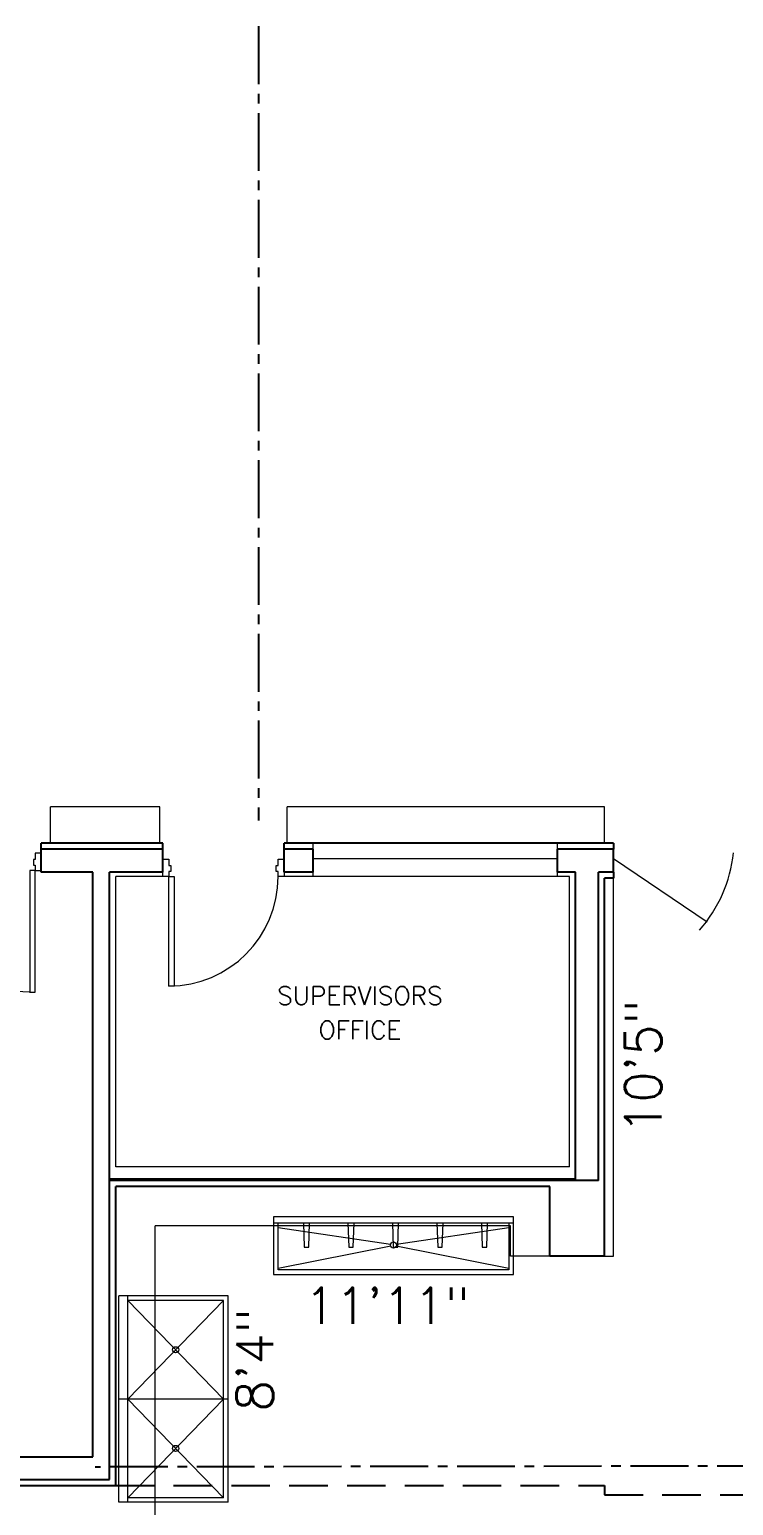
# Model space of a CAD drawing. Header units: inches. Extents: x -578 to 4567, y -980 to 6106.
# Drawn here: x 2298.6 to 2530.5, y 2259 to 2744.9 of the extents above; entities that cross this region are included whole.
import ezdxf
from ezdxf.enums import TextEntityAlignment as Align

# ---------------------------------------------------------------- set-up
doc = ezdxf.new("R2010")
doc.units = ezdxf.units.IN
doc.header["$LTSCALE"] = 25.4
doc.header["$MEASUREMENT"] = 0
doc.linetypes.add('CENTER2', pattern=[1.125, 0.75, -0.125, 0.125, -0.125])
doc.linetypes.add('DASHED', pattern=[0.75, 0.5, -0.25])
doc.layers.get('0').update_dxf_attribs({"linetype": 'CONTINUOUS', "lineweight": 20})
for name, color, linetype in [('A-ABOVE', 193, 'DASHED'), ('A-COL-GRID', 8, 'CENTER2'), ('A-DIMS', 1, 'CONTINUOUS'), ('A-ROOMNAME', 6, 'CONTINUOUS'), ('A-WALL-CMU', 30, 'CONTINUOUS'), ('A-WALL-IMP', 6, 'CONTINUOUS')]:
    doc.layers.add(name, color=color, linetype=linetype)
for name, color, linetype, lineweight in [('A-CURB', 13, 'CONTINUOUS', 20), ('A-DOOR', 1, 'CONTINUOUS', 20), ('A-SANR-FIXT', 4, 'CONTINUOUS', 15), ('A-WALL-GWB', 2, 'CONTINUOUS', 0), ('A-WINDOW', 4, 'CONTINUOUS', 20)]:
    doc.layers.add(name, color=color, linetype=linetype, lineweight=lineweight)
doc.styles.add('ROMANS', font='romans')
doc.styles.add('SIMPLEX', font='simplex')

# ---------------------------------------------------------------- blocks, each defined once
blk = doc.blocks.new('DOOR')
at = {"color": 0}
for p, q in [((-1.75, 0), (-1.75, 36)), ((-1.75, 36), (0, 36)), ((0, 36), (0, 0)), ((-38, -5.75), (-38, 0)), ((-38, 0), (-36, 0)), ((-36, 0), (-36, -1.75)), ((0, 0), (-1.75, 0)), ((0, -1.75), (0, 0)), ((0, 0), (2, 0)), ((2, 0), (2, -5.75)), ((-36, -1.75), (-35.375, -1.75)), ((-36, -3.625), (-36, -5.75)), ((-35.375, -3.625), (-36, -3.625)), ((-35.375, -1.75), (-35.375, -3.625)), ((-0.625, -1.75), (0, -1.75)), ((-0.625, -3.625), (-0.625, -1.75)), ((0, -3.625), (-0.625, -3.625)), ((0, -5.75), (0, -3.625)), ((-36, -5.75), (-38, -5.75)), ((2, -5.75), (0, -5.75))]:
    blk.add_line(p, q, dxfattribs=at)
at = {"color": 0, "lineweight": 15}
blk.add_arc((0, 0), 36, 90, 180, dxfattribs=at)

msp = doc.modelspace()

# ---------------------------------------------------------------- linework, layer by layer
at = {"layer": 'A-ABOVE'}
for p, q in [((2327, 2265.5), (2488, 2265.5)), ((2488, 2265.5), (2488, 2262.5)), ((2488, 2262.5), (2844.5, 2262.5))]:
    msp.add_line(p, q, dxfattribs=at)
at = {"layer": 'A-COL-GRID'}
for p, q in [((2374, 3517.5), (2374, 2484.5)), ((2658.5, 2272.124098), (2320.279201, 2271.624098))]:
    msp.add_line(p, q, dxfattribs=at)
at = {"layer": 'A-CURB'}
for p, q in [((2341.5, 2489), (2305.5, 2489)), ((2305.5, 2477), (2305.5, 2489)), ((2341.5, 2477), (2341.5, 2489)), ((2488, 2489), (2383.5, 2489)), ((2383.5, 2477), (2383.5, 2489)), ((2488, 2477), (2488, 2489)), ((2491, 2341), (2491, 2465.5)), ((2340, 2254.5), (2340, 2351)), ((2457, 2351), (2340, 2351)), ((2457, 2341), (2457, 2351)), ((2470, 2341), (2457, 2341)), ((2488, 2341), (2491, 2341))]:
    msp.add_line(p, q, dxfattribs=at)
at = {"layer": 'A-DOOR'}
for p, q in [((2300.5, 2473.75), (2300.5, 2471.625)), ((2302.5, 2473.75), (2300.5, 2473.75)), ((2302.5, 2468), (2302.5, 2473.75)), ((2299.875, 2471.625), (2299.875, 2469.75)), ((2300.5, 2471.625), (2299.875, 2471.625)), ((2299.875, 2469.75), (2300.5, 2469.75)), ((2300.5, 2469.75), (2300.5, 2468)), ((2491, 2472), (2521.858656, 2451.101197)), ((2300.5, 2468), (2298.75, 2468)), ((2298.75, 2468), (2298.75, 2428)), ((2300.5, 2428), (2300.5, 2468)), ((2300.5, 2468), (2302.5, 2468)), ((2298.75, 2428), (2300.5, 2428))]:
    msp.add_line(p, q, dxfattribs=at)
for centre, radius, start, end in [((2485.366369, 2478.521364), 45.37463, 318.46901714, 354.09213238), ((2300.5, 2468), 40, 180, 270)]:
    msp.add_arc(centre, radius, start, end, dxfattribs=at)
at = {"layer": 'A-SANR-FIXT'}
for p, q in [((2379, 2354), (2379, 2335)), ((2458, 2354), (2379, 2354)), ((2458, 2335), (2458, 2354)), ((2379, 2351.995895), (2458, 2351.995895)), ((2380.5, 2336.5), (2380.5, 2351.995895)), ((2380.5, 2350.495895), (2417.531281, 2344.980173)), ((2388.833333, 2351.995895), (2389.083333, 2343.995895)), ((2390.583333, 2343.995895), (2390.833333, 2351.995895)), ((2403.5, 2351.995895), (2403.75, 2343.995895)), ((2405.25, 2343.995895), (2405.5, 2351.995895)), ((2418.166667, 2351.995895), (2418.416667, 2343.995895)), ((2419.468719, 2344.980173), (2456.5, 2350.495895)), ((2419.916667, 2343.995895), (2420.166667, 2351.995895)), ((2432.833333, 2351.995895), (2433.083333, 2343.995895)), ((2434.583333, 2343.995895), (2434.833333, 2351.995895)), ((2447.5, 2351.995895), (2447.75, 2343.995895)), ((2449.25, 2343.995895), (2449.5, 2351.995895)), ((2456.5, 2351.995895), (2456.5, 2336.5)), ((2417.605287, 2344.285373), (2380.5, 2337)), ((2389.083333, 2343.995895), (2390.583333, 2343.995895)), ((2403.75, 2343.995895), (2405.25, 2343.995895)), ((2418.416667, 2343.995895), (2419.916667, 2343.995895)), ((2456.5, 2337), (2419.394713, 2344.285373)), ((2433.083333, 2343.995895), (2434.583333, 2343.995895)), ((2447.75, 2343.995895), (2449.25, 2343.995895)), ((2379, 2335), (2458, 2335)), ((2456.5, 2336.5), (2380.5, 2336.5)), ((2364, 2328), (2328, 2328)), ((2328, 2260), (2328, 2328)), ((2331, 2260), (2331, 2328)), ((2364, 2260), (2364, 2328)), ((2362.5, 2326.5), (2331, 2326.5)), ((2331, 2326.5), (2362.5, 2294)), ((2362.5, 2326.5), (2331, 2294)), ((2362.5, 2261.5), (2362.5, 2326.5)), ((2364, 2294), (2328, 2294)), ((2331, 2294), (2362.5, 2261.5)), ((2362.5, 2294), (2331, 2261.5)), ((2364, 2260), (2328, 2260)), ((2362.5, 2261.5), (2331, 2261.5))]:
    msp.add_line(p, q, dxfattribs=at)
for centre in [(2418.5, 2344.732014), (2346.75, 2310.25), (2346.75, 2277.75)]:
    msp.add_circle(centre, 1, dxfattribs=at)
at = {"layer": 'A-WALL-CMU'}
for p, q in [((2342.5, 2475), (2302.5, 2475)), ((2302.5, 2467.5), (2302.5, 2475)), ((2342.5, 2467.5), (2342.5, 2475)), ((2382.5, 2467.5), (2382.5, 2475)), ((2392, 2475), (2382.5, 2475)), ((2392, 2467.5), (2392, 2475)), ((2491, 2475), (2472.5, 2475)), ((2472.5, 2467.5), (2472.5, 2475)), ((2491, 2467.5), (2491, 2475)), ((2319.5, 2467.5), (2302.5, 2467.5)), ((2319.5, 2275), (2319.5, 2467.5)), ((2325, 2366), (2325, 2467.5)), ((2342.5, 2467.5), (2325, 2467.5)), ((2392, 2467.5), (2382.5, 2467.5)), ((2478.5, 2467.5), (2472.5, 2467.5)), ((2478.5, 2366), (2478.5, 2467.5)), ((2485.999908, 2366), (2485.99953, 2467.5)), ((2491, 2467.5), (2485.99953, 2467.5)), ((2325, 2267.5), (2325, 2366)), ((2485.999908, 2366), (2478.5, 2366)), ((1909, 2275), (2319.5, 2275)), ((1703.5, 2267.5), (2325, 2267.5))]:
    msp.add_line(p, q, dxfattribs=at)
at = {"layer": 'A-WALL-GWB'}
for p, q in [((2342.5, 2466), (2327, 2466)), ((2327, 2370.5), (2327, 2466)), ((2476.5, 2466), (2382.5, 2466)), ((2476.5, 2370.5), (2476.5, 2466)), ((2476.5, 2370.5), (2327, 2370.5)), ((2478.5, 2366.5), (2325, 2366.5))]:
    msp.add_line(p, q, dxfattribs=at)
at = {"layer": 'A-WALL-IMP'}
for p, q in [((2302.5, 2475), (2302.5, 2477)), ((2342.5, 2477), (2302.5, 2477)), ((2342.5, 2475), (2342.5, 2477)), ((2382.5, 2475), (2382.5, 2477)), ((2491, 2477), (2382.5, 2477)), ((2491, 2477), (2491, 2475)), ((2488, 2341), (2488, 2465.5)), ((2491, 2465.5), (2488, 2465.5)), ((2491, 2467.5), (2491, 2465.5)), ((2478.5, 2366), (2325, 2366)), ((2327, 2265.5), (2327, 2364)), ((2470, 2364), (2327, 2364)), ((2470, 2341), (2470, 2364)), ((2488, 2341), (2470, 2341)), ((1703.5, 2265.5), (2327, 2265.5))]:
    msp.add_line(p, q, dxfattribs=at)
at = {"layer": 'A-WINDOW'}
for p, q in [((2392, 2466), (2392, 2477)), ((2472.5, 2466), (2472.5, 2477)), ((2472.5, 2466), (2472.5, 2476)), ((2392, 2472), (2472.5, 2472))]:
    msp.add_line(p, q, dxfattribs=at)

# ---------------------------------------------------------------- block references
at = {"layer": 'A-DOOR', "rotation": 180}
msp.add_blockref('DOOR', (2344.5, 2466), dxfattribs=at)

# ---------------------------------------------------------------- texts
at = {"layer": 'A-DIMS', "style": 'SIMPLEX'}
for s, p in [('10\'5"', (2500.73988, 2403.433554)), ('8\'4"', (2372.815493, 2306.900291))]:
    msp.add_text(s, height=12, rotation=90, dxfattribs=at).set_placement(p, align=Align.MIDDLE)
msp.add_text('11\'11"', height=12, dxfattribs=at).set_placement((2416.401971, 2324.71956), align=Align.MIDDLE)
at = {"layer": 'A-ROOMNAME', "style": 'ROMANS'}
for s, p in [('SUPERVISORS', (2407.45945, 2426.802418)), ('OFFICE', (2407.45945, 2415.517525))]:
    msp.add_text(s, height=6, dxfattribs=at).set_placement(p, align=Align.MIDDLE_CENTER)

doc.saveas('drawing.dxf')
